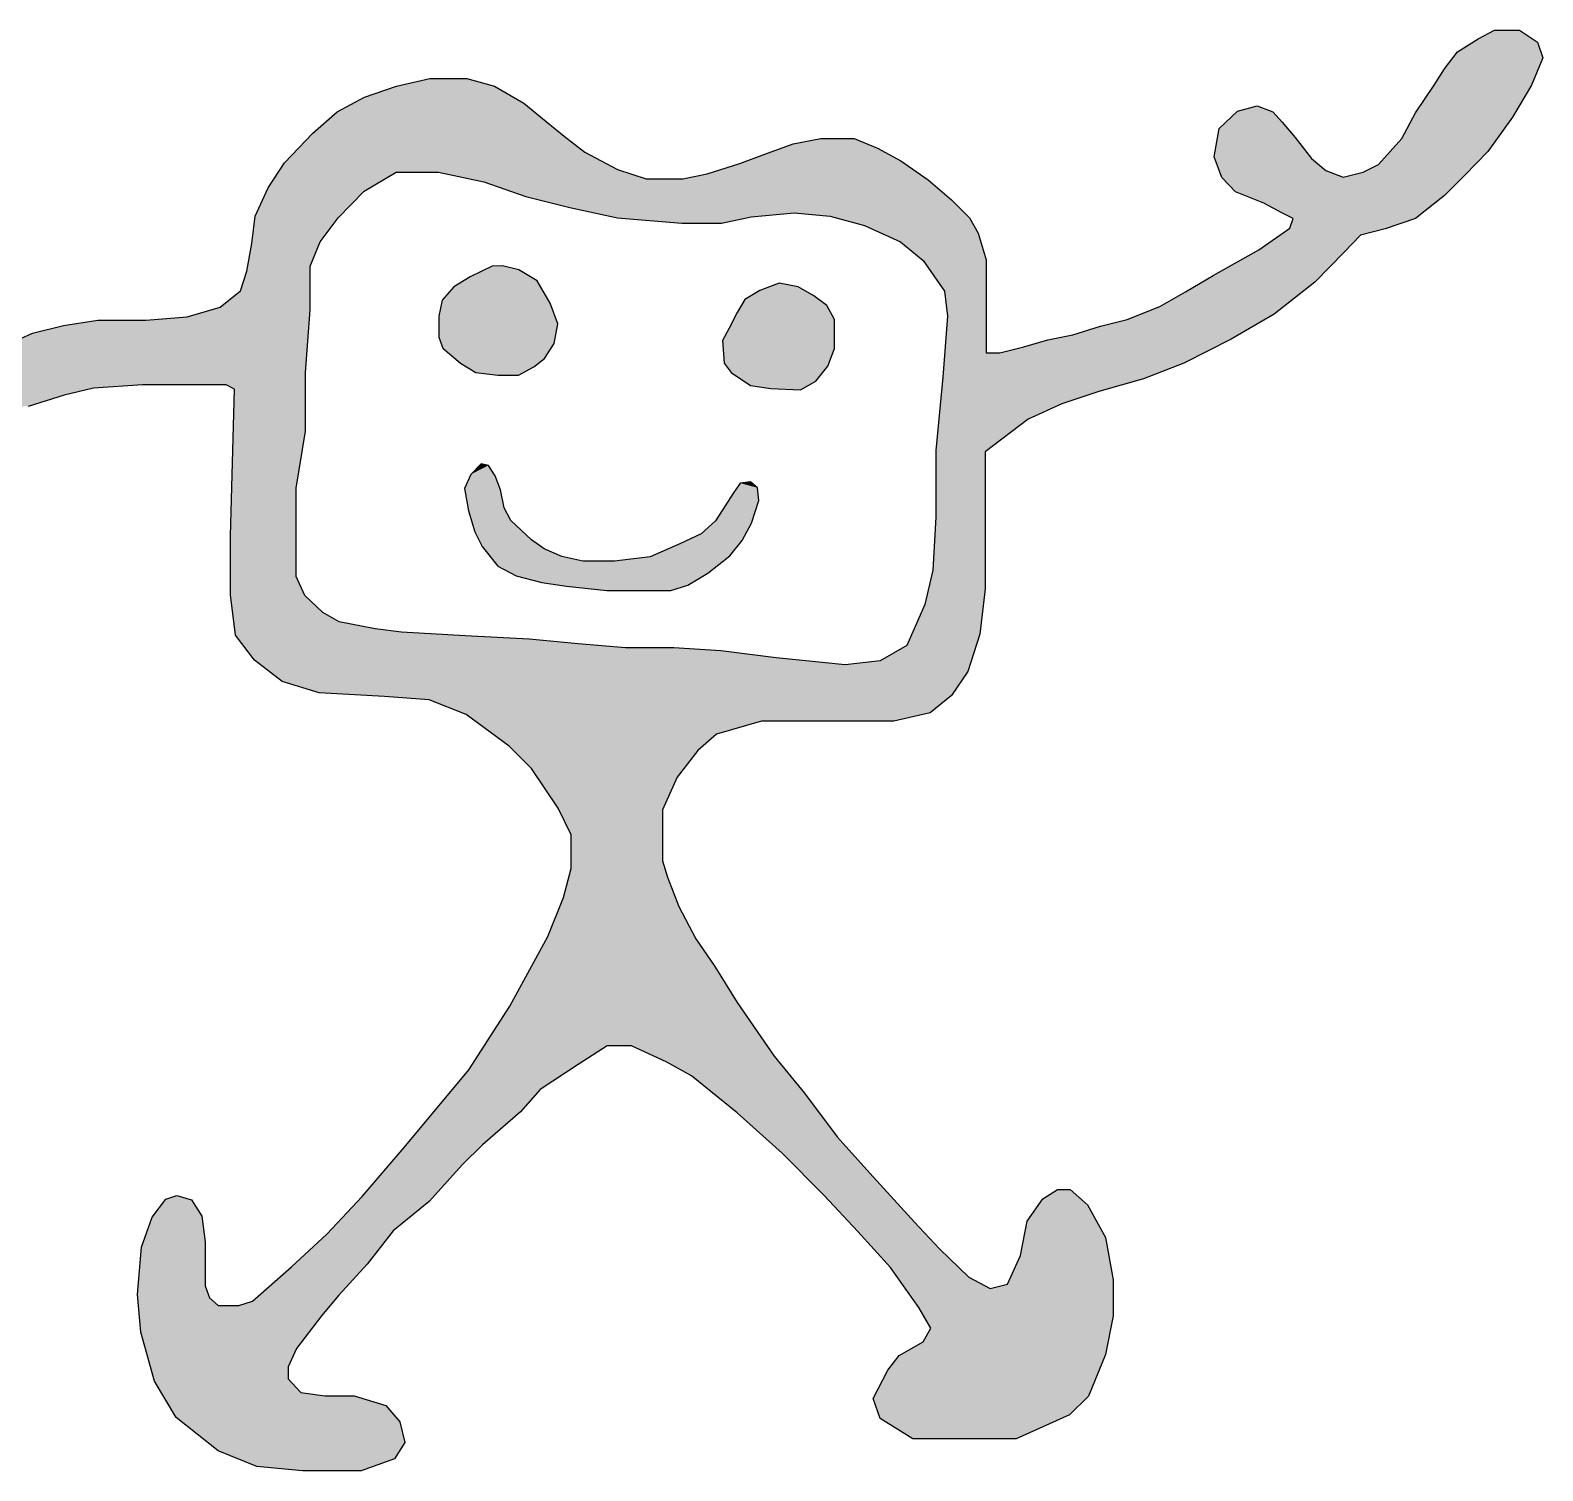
# Model space of a CAD drawing. Header units: millimetres. Extents: x 0 to 420, y 0 to 297.
# Drawn here: x 251.47 to 263.66, y 39.39 to 51 of the extents above; entities that cross this region are included whole.
import ezdxf

# ---------------------------------------------------------------- set-up
doc = ezdxf.new("R2010")
doc.units = ezdxf.units.MM
doc.header["$LTSCALE"] = 23.1
doc.layers.get('0').update_dxf_attribs({"linetype": 'CONTINUOUS'})

# ---------------------------------------------------------------- blocks, each defined once
blk = doc.blocks.new('SYMBOL_0_BL0', base_point=(251.187, 45.021))
at = {"color": 2, "linetype": 'CONTINUOUS'}
for p, q in [((263.143, 50.931), (263.274, 51)), ((263.274, 51), (263.475, 51)), ((263.475, 51), (263.621, 50.903)), ((262.976, 50.827), (263.143, 50.931)), ((263.621, 50.903), (263.663, 50.778)), ((262.872, 50.688), (262.976, 50.827)), ((263.663, 50.778), (263.573, 50.556)), ((254.422, 50.55), (254.692, 50.612)), ((254.692, 50.612), (254.99, 50.612)), ((254.99, 50.612), (255.212, 50.55)), ((262.789, 50.556), (262.872, 50.688)), ((254.165, 50.46), (254.422, 50.55)), ((255.212, 50.55), (255.449, 50.411)), ((262.637, 50.335), (262.789, 50.556)), ((263.573, 50.556), (263.42, 50.3)), ((253.943, 50.342), (254.165, 50.46)), ((255.449, 50.411), (255.63, 50.265)), ((261.201, 50.348), (261.361, 50.39)), ((261.361, 50.39), (261.486, 50.342)), ((253.749, 50.169), (253.943, 50.342)), ((255.63, 50.265), (255.775, 50.147)), ((261.055, 50.208), (261.201, 50.348)), ((261.486, 50.342), (261.562, 50.258)), ((261.562, 50.258), (261.666, 50.134)), ((262.526, 50.127), (262.637, 50.335)), ((263.42, 50.3), (263.219, 50.023)), ((253.52, 49.931), (253.749, 50.169)), ((255.775, 50.147), (255.942, 50.016)), ((257.621, 50.085), (257.843, 50.127)), ((257.843, 50.127), (258.113, 50.127)), ((258.113, 50.127), (258.3, 50.05)), ((261.013, 49.98), (261.055, 50.208)), ((261.666, 50.134), (261.798, 49.967)), ((262.338, 49.919), (262.526, 50.127)), ((255.942, 50.016), (256.205, 49.877)), ((257.19, 49.925), (257.391, 50.002)), ((257.391, 50.002), (257.621, 50.085)), ((258.3, 50.05), (258.487, 49.946)), ((263.219, 50.023), (263.032, 49.829)), ((253.388, 49.73), (253.52, 49.931)), ((256.205, 49.877), (256.434, 49.801)), ((256.926, 49.842), (257.19, 49.925)), ((258.487, 49.946), (258.709, 49.794)), ((261.076, 49.813), (261.013, 49.98)), ((261.798, 49.967), (261.915, 49.87)), ((261.915, 49.87), (262.054, 49.815)), ((262.214, 49.856), (262.338, 49.919)), ((254.161, 49.703), (254.42, 49.855)), ((254.42, 49.855), (254.761, 49.855)), ((254.761, 49.855), (255.126, 49.779)), ((255.126, 49.779), (255.466, 49.659)), ((256.434, 49.801), (256.732, 49.801)), ((256.732, 49.801), (256.926, 49.842)), ((258.709, 49.794), (258.897, 49.633)), ((261.187, 49.696), (261.076, 49.813)), ((262.054, 49.815), (262.214, 49.856)), ((263.032, 49.829), (262.872, 49.669)), ((253.284, 49.501), (253.388, 49.73)), ((253.953, 49.489), (254.161, 49.703)), ((255.466, 49.659), (255.819, 49.571)), ((258.897, 49.633), (259.043, 49.488)), ((261.415, 49.605), (261.187, 49.696)), ((262.872, 49.669), (262.637, 49.481)), ((255.819, 49.571), (256.203, 49.489)), ((257.282, 49.496), (257.629, 49.527)), ((257.629, 49.527), (257.919, 49.502)), ((261.561, 49.529), (261.415, 49.605)), ((261.651, 49.481), (261.561, 49.529)), ((253.256, 49.28), (253.284, 49.501)), ((253.808, 49.294), (253.953, 49.489)), ((256.203, 49.489), (256.722, 49.445)), ((256.722, 49.445), (257.043, 49.445)), ((257.043, 49.445), (257.282, 49.496)), ((257.919, 49.502), (258.196, 49.426)), ((258.196, 49.426), (258.486, 49.294)), ((259.043, 49.488), (259.112, 49.363)), ((261.374, 49.231), (261.623, 49.404)), ((261.623, 49.404), (261.651, 49.481)), ((262.394, 49.398), (262.193, 49.349)), ((262.637, 49.481), (262.394, 49.398)), ((253.215, 49.058), (253.256, 49.28)), ((253.727, 49.099), (253.808, 49.294)), ((258.486, 49.294), (258.668, 49.143)), ((259.112, 49.363), (259.175, 49.148)), ((262.193, 49.349), (262.061, 49.21)), ((258.668, 49.143), (258.84, 48.897)), ((259.175, 49.148), (259.175, 48.843)), ((261.006, 49.023), (261.374, 49.231)), ((262.061, 49.21), (261.825, 48.968)), ((253.166, 48.898), (253.215, 49.058)), ((253.727, 48.746), (253.727, 49.099)), ((255.194, 49.097), (255.016, 49.013)), ((255.278, 49.1), (255.194, 49.097)), ((255.41, 49.068), (255.278, 49.1)), ((255.556, 48.98), (255.41, 49.068)), ((260.784, 48.892), (261.006, 49.023)), ((253, 48.767), (253.166, 48.898)), ((254.884, 48.932), (254.79, 48.825)), ((255.016, 49.013), (254.884, 48.932)), ((255.662, 48.8), (255.556, 48.98)), ((257.352, 48.903), (257.231, 48.828)), ((257.508, 48.96), (257.352, 48.903)), ((257.66, 48.931), (257.508, 48.96)), ((257.787, 48.859), (257.66, 48.931)), ((258.84, 48.897), (258.865, 48.695)), ((261.825, 48.968), (261.498, 48.71)), ((254.79, 48.825), (254.765, 48.696)), ((255.724, 48.632), (255.662, 48.8)), ((257.231, 48.828), (257.169, 48.724)), ((257.893, 48.781), (257.787, 48.859)), ((257.954, 48.667), (257.893, 48.781)), ((259.175, 48.843), (259.175, 48.399)), ((260.312, 48.669), (260.576, 48.774)), ((260.576, 48.774), (260.784, 48.892)), ((251.737, 48.621), (252.014, 48.662)), ((252.014, 48.662), (252.403, 48.662)), ((252.403, 48.662), (252.736, 48.69)), ((252.736, 48.69), (253, 48.767)), ((253.689, 48.241), (253.727, 48.746)), ((254.765, 48.696), (254.765, 48.525)), ((257.169, 48.724), (257.101, 48.593)), ((257.954, 48.435), (257.954, 48.667)), ((258.865, 48.695), (258.827, 48.204)), ((260.097, 48.613), (260.312, 48.669)), ((261.498, 48.71), (261.152, 48.509)), ((251.203, 48.427), (251.487, 48.558)), ((251.487, 48.558), (251.737, 48.621)), ((255.695, 48.474), (255.724, 48.632)), ((257.101, 48.593), (257.052, 48.499)), ((259.674, 48.503), (259.875, 48.544)), ((259.875, 48.544), (260.097, 48.613)), ((254.765, 48.525), (254.797, 48.438)), ((254.797, 48.438), (254.939, 48.315)), ((255.617, 48.354), (255.695, 48.474)), ((257.052, 48.499), (257.063, 48.316)), ((257.9, 48.293), (257.954, 48.435)), ((259.286, 48.399), (259.48, 48.447)), ((259.48, 48.447), (259.674, 48.503)), ((261.152, 48.509), (260.77, 48.315)), ((254.939, 48.315), (255.062, 48.241)), ((255.407, 48.219), (255.53, 48.286)), ((255.53, 48.286), (255.617, 48.354)), ((257.063, 48.316), (257.12, 48.241)), ((257.802, 48.171), (257.9, 48.293)), ((259.175, 48.399), (259.286, 48.399)), ((260.77, 48.315), (260.444, 48.19)), ((253.689, 47.768), (253.689, 48.241)), ((255.062, 48.241), (255.239, 48.219)), ((255.239, 48.219), (255.407, 48.219)), ((257.12, 48.241), (257.277, 48.135)), ((257.68, 48.101), (257.802, 48.171)), ((258.827, 48.204), (258.77, 47.612)), ((260.444, 48.19), (260.084, 48.087)), ((251.744, 48.058), (251.453, 47.968)), ((251.98, 48.114), (251.744, 48.058)), ((252.376, 48.141), (251.98, 48.114)), ((253.049, 48.141), (252.376, 48.141)), ((253.118, 48.107), (253.049, 48.141)), ((253.084, 46.921), (253.118, 48.107)), ((257.277, 48.135), (257.44, 48.112)), ((257.44, 48.112), (257.68, 48.101)), ((260.084, 48.087), (259.786, 47.989)), ((259.786, 47.989), (259.515, 47.865)), ((259.515, 47.865), (259.169, 47.601)), ((253.614, 47.309), (253.689, 47.768)), ((258.77, 47.612), (258.77, 47.075)), ((259.169, 47.601), (259.169, 46.498)), ((255.106, 47.504), (255.022, 47.419)), ((255.163, 47.492), (255.106, 47.504)), ((255.219, 47.408), (255.163, 47.492)), ((253.614, 46.854), (253.614, 47.309)), ((255.022, 47.419), (254.972, 47.306)), ((255.261, 47.295), (255.219, 47.408)), ((257.193, 47.349), (257.134, 47.262)), ((257.277, 47.358), (257.193, 47.349)), ((257.334, 47.311), (257.277, 47.358)), ((257.343, 47.21), (257.334, 47.311)), ((254.972, 47.306), (255.003, 47.126)), ((255.29, 47.151), (255.261, 47.295)), ((257.134, 47.262), (257.054, 47.135)), ((257.284, 47.027), (257.343, 47.21)), ((255.003, 47.126), (255.055, 46.957)), ((255.344, 47.048), (255.29, 47.151)), ((257.054, 47.135), (256.993, 47.046)), ((258.77, 47.075), (258.745, 46.647)), ((255.055, 46.957), (255.113, 46.839)), ((255.511, 46.893), (255.344, 47.048)), ((256.993, 47.046), (256.878, 46.94)), ((257.209, 46.886), (257.284, 47.027)), ((253.084, 46.449), (253.084, 46.921)), ((253.614, 46.596), (253.614, 46.854)), ((255.113, 46.839), (255.24, 46.679)), ((255.612, 46.818), (255.511, 46.893)), ((256.706, 46.86), (256.467, 46.754)), ((256.878, 46.94), (256.706, 46.86)), ((257.11, 46.762), (257.209, 46.886)), ((255.755, 46.757), (255.612, 46.818)), ((255.924, 46.719), (255.755, 46.757)), ((256.18, 46.719), (255.924, 46.719)), ((256.467, 46.754), (256.18, 46.719)), ((256.932, 46.623), (257.11, 46.762)), ((253.683, 46.444), (253.614, 46.596)), ((255.24, 46.679), (255.388, 46.602)), ((255.388, 46.602), (255.595, 46.548)), ((256.772, 46.526), (256.932, 46.623)), ((258.745, 46.647), (258.682, 46.37)), ((255.595, 46.548), (255.794, 46.519)), ((255.794, 46.519), (256.119, 46.484)), ((256.119, 46.484), (256.323, 46.484)), ((256.323, 46.484), (256.633, 46.484)), ((256.633, 46.484), (256.772, 46.526)), ((259.169, 46.498), (259.126, 46.131)), ((253.125, 46.123), (253.084, 46.449)), ((253.828, 46.306), (253.683, 46.444)), ((258.682, 46.37), (258.536, 46.041)), ((253.96, 46.23), (253.828, 46.306)), ((254.25, 46.174), (253.96, 46.23)), ((253.278, 45.922), (253.125, 46.123)), ((254.464, 46.148), (254.25, 46.174)), ((254.975, 46.117), (254.464, 46.148)), ((255.491, 46.092), (254.975, 46.117)), ((255.888, 46.054), (255.491, 46.092)), ((259.126, 46.131), (259.029, 45.831)), ((256.268, 46.022), (255.888, 46.054)), ((256.659, 46.022), (256.268, 46.022)), ((257.037, 45.997), (256.659, 46.022)), ((257.484, 45.94), (257.037, 45.997)), ((258.536, 46.041), (258.322, 45.915)), ((253.5, 45.749), (253.278, 45.922)), ((258.039, 45.883), (257.484, 45.94)), ((258.322, 45.915), (258.039, 45.883)), ((253.798, 45.659), (253.5, 45.749)), ((259.029, 45.831), (258.897, 45.637)), ((254.325, 45.63), (253.798, 45.659)), ((254.686, 45.602), (254.325, 45.63)), ((254.984, 45.484), (254.686, 45.602)), ((258.897, 45.637), (258.724, 45.498)), ((255.331, 45.228), (254.984, 45.484)), ((258.724, 45.498), (258.432, 45.429)), ((257.365, 45.429), (257.003, 45.325)), ((257.871, 45.429), (257.365, 45.429)), ((258.432, 45.429), (257.871, 45.429)), ((257.003, 45.325), (256.851, 45.193)), ((255.511, 45.047), (255.331, 45.228)), ((256.851, 45.193), (256.684, 44.978)), ((255.726, 44.729), (255.511, 45.047)), ((256.684, 44.978), (256.566, 44.715)), ((255.83, 44.513), (255.726, 44.729)), ((256.566, 44.715), (256.566, 44.507)), ((255.83, 44.243), (255.83, 44.513)), ((256.566, 44.507), (256.566, 44.305)), ((256.566, 44.305), (256.608, 44.173)), ((255.768, 44.007), (255.83, 44.243)), ((256.608, 44.173), (256.698, 43.937)), ((255.643, 43.695), (255.768, 44.007)), ((256.698, 43.937), (256.837, 43.674)), ((255.337, 43.132), (255.643, 43.695)), ((256.837, 43.674), (256.989, 43.452)), ((256.989, 43.452), (257.169, 43.161)), ((255.005, 42.619), (255.337, 43.132)), ((257.169, 43.161), (257.468, 42.73)), ((256.122, 42.813), (255.887, 42.661)), ((256.317, 42.813), (256.122, 42.813)), ((256.601, 42.682), (256.317, 42.813)), ((256.802, 42.571), (256.601, 42.682)), ((257.468, 42.73), (257.711, 42.432)), ((254.485, 41.994), (255.005, 42.619)), ((255.887, 42.661), (255.582, 42.46)), ((257.169, 42.273), (256.802, 42.571)), ((255.582, 42.46), (255.422, 42.28)), ((257.711, 42.432), (257.974, 42.078)), ((255.422, 42.28), (255.116, 42.015)), ((257.531, 41.946), (257.169, 42.273)), ((257.974, 42.078), (258.238, 41.787)), ((254.145, 41.599), (254.485, 41.994)), ((255.116, 42.015), (254.956, 41.856)), ((257.871, 41.606), (257.531, 41.946)), ((254.956, 41.856), (254.686, 41.558)), ((258.238, 41.787), (258.599, 41.391)), ((252.562, 41.577), (252.653, 41.605)), ((252.653, 41.605), (252.77, 41.57)), ((253.861, 41.294), (254.145, 41.599)), ((258.141, 41.315), (257.871, 41.606)), ((259.507, 41.398), (259.632, 41.578)), ((259.632, 41.578), (259.75, 41.654)), ((259.75, 41.654), (259.854, 41.654)), ((259.854, 41.654), (259.993, 41.53)), ((252.452, 41.432), (252.562, 41.577)), ((252.77, 41.57), (252.854, 41.439)), ((254.686, 41.558), (254.395, 41.322)), ((259.993, 41.53), (260.138, 41.266)), ((252.368, 41.189), (252.452, 41.432)), ((252.854, 41.439), (252.881, 41.231)), ((258.599, 41.391), (258.8, 41.176)), ((259.452, 41.121), (259.507, 41.398)), ((252.881, 41.231), (252.881, 41.023)), ((253.576, 41.031), (253.861, 41.294)), ((254.395, 41.322), (254.187, 41.052)), ((258.405, 41.024), (258.141, 41.315)), ((260.138, 41.266), (260.201, 40.927)), ((252.334, 40.808), (252.368, 41.189)), ((258.8, 41.176), (259.036, 40.947)), ((259.348, 40.892), (259.452, 41.121)), ((252.881, 41.023), (252.881, 40.877)), ((253.263, 40.753), (253.576, 41.031)), ((254.187, 41.052), (253.958, 40.802)), ((258.634, 40.703), (258.405, 41.024)), ((252.881, 40.877), (252.916, 40.78)), ((259.036, 40.947), (259.209, 40.857)), ((259.209, 40.857), (259.348, 40.892)), ((260.201, 40.927), (260.201, 40.635)), ((252.362, 40.503), (252.334, 40.808)), ((252.916, 40.78), (252.985, 40.718)), ((253.152, 40.718), (253.263, 40.753)), ((253.958, 40.802), (253.819, 40.636)), ((252.985, 40.718), (253.152, 40.718)), ((253.819, 40.636), (253.617, 40.371)), ((258.731, 40.537), (258.634, 40.703)), ((260.201, 40.635), (260.138, 40.324)), ((252.473, 40.108), (252.362, 40.503)), ((258.668, 40.426), (258.731, 40.537)), ((253.617, 40.371), (253.548, 40.225)), ((258.474, 40.315), (258.668, 40.426)), ((258.384, 40.197), (258.474, 40.315)), ((260.138, 40.324), (260, 39.989)), ((253.548, 40.225), (253.548, 40.128)), ((253.548, 40.128), (253.652, 40.017)), ((258.266, 39.968), (258.384, 40.197)), ((252.646, 39.816), (252.473, 40.108)), ((253.652, 40.017), (253.846, 39.99)), ((253.846, 39.99), (254.082, 39.99)), ((254.082, 39.99), (254.338, 39.913)), ((254.338, 39.913), (254.449, 39.782)), ((258.322, 39.809), (258.266, 39.968)), ((260, 39.989), (259.847, 39.837)), ((252.986, 39.546), (252.646, 39.816)), ((254.449, 39.782), (254.491, 39.615)), ((258.585, 39.643), (258.322, 39.809)), ((259.847, 39.837), (259.417, 39.643)), ((259.112, 39.643), (258.585, 39.643)), ((259.417, 39.643), (259.112, 39.643)), ((253.298, 39.421), (252.986, 39.546)), ((254.491, 39.615), (254.407, 39.484)), ((253.666, 39.387), (253.298, 39.421)), ((254.137, 39.387), (253.666, 39.387)), ((254.407, 39.484), (254.137, 39.387))]:
    blk.add_line(p, q, dxfattribs=at)
at = {"color": 7, "linetype": 'CONTINUOUS'}
for points in [[(263.143, 50.931), (263.274, 51), (263.475, 51)], [(263.475, 51), (263.621, 50.903), (263.143, 50.931)], [(262.976, 50.827), (263.143, 50.931), (263.621, 50.903)], [(263.621, 50.903), (263.663, 50.778), (262.976, 50.827)], [(262.872, 50.688), (263.663, 50.778), (262.789, 50.556)], [(263.663, 50.778), (263.573, 50.556), (262.789, 50.556)], [(262.872, 50.688), (262.976, 50.827), (263.663, 50.778)], [(254.422, 50.55), (254.692, 50.612), (254.99, 50.612)], [(254.99, 50.612), (255.212, 50.55), (254.422, 50.55)], [(254.165, 50.46), (254.422, 50.55), (255.212, 50.55)], [(255.212, 50.55), (255.449, 50.411), (254.165, 50.46)], [(262.637, 50.335), (262.789, 50.556), (263.573, 50.556)], [(263.573, 50.556), (263.42, 50.3), (262.637, 50.335)], [(253.943, 50.342), (254.165, 50.46), (255.449, 50.411)], [(255.449, 50.411), (255.63, 50.265), (253.943, 50.342)], [(261.361, 50.39), (261.486, 50.342), (261.201, 50.348)], [(253.749, 50.169), (253.943, 50.342), (255.63, 50.265)], [(255.63, 50.265), (255.775, 50.147), (253.749, 50.169)], [(261.055, 50.208), (261.201, 50.348), (261.486, 50.342)], [(261.562, 50.258), (261.055, 50.208), (261.486, 50.342)], [(261.562, 50.258), (261.666, 50.134), (261.055, 50.208)], [(262.526, 50.127), (262.637, 50.335), (263.42, 50.3)], [(263.42, 50.3), (263.219, 50.023), (262.526, 50.127)], [(253.52, 49.931), (253.749, 50.169), (255.775, 50.147)], [(255.942, 50.016), (253.52, 49.931), (255.775, 50.147)], [(257.621, 50.085), (257.843, 50.127), (258.113, 50.127)], [(258.113, 50.127), (258.3, 50.05), (257.621, 50.085)], [(261.013, 49.98), (261.055, 50.208), (261.666, 50.134)], [(261.666, 50.134), (261.798, 49.967), (261.013, 49.98)], [(262.338, 49.919), (262.526, 50.127), (263.219, 50.023)], [(255.942, 50.016), (256.205, 49.877), (253.52, 49.931)], [(257.19, 49.925), (257.391, 50.002), (258.487, 49.946)], [(257.391, 50.002), (257.621, 50.085), (258.3, 50.05)], [(258.3, 50.05), (258.487, 49.946), (257.391, 50.002)], [(262.338, 49.919), (263.219, 50.023), (262.214, 49.856)], [(263.219, 50.023), (263.032, 49.829), (262.214, 49.856)], [(253.388, 49.73), (253.52, 49.931), (254.42, 49.855)], [(256.205, 49.877), (254.42, 49.855), (253.52, 49.931)], [(254.42, 49.855), (256.205, 49.877), (254.761, 49.855)], [(256.205, 49.877), (256.434, 49.801), (254.761, 49.855)], [(256.926, 49.842), (258.487, 49.946), (256.732, 49.801)], [(258.487, 49.946), (258.709, 49.794), (256.732, 49.801)], [(257.19, 49.925), (258.487, 49.946), (256.926, 49.842)], [(261.076, 49.813), (261.013, 49.98), (261.798, 49.967)], [(261.915, 49.87), (261.076, 49.813), (261.798, 49.967)], [(262.054, 49.815), (261.076, 49.813), (261.915, 49.87)], [(254.42, 49.855), (254.161, 49.703), (253.388, 49.73)], [(255.126, 49.779), (254.761, 49.855), (256.434, 49.801)], [(258.709, 49.794), (255.126, 49.779), (256.732, 49.801)], [(256.732, 49.801), (255.126, 49.779), (256.434, 49.801)], [(255.126, 49.779), (258.709, 49.794), (255.466, 49.659)], [(258.709, 49.794), (258.897, 49.633), (255.466, 49.659)], [(261.076, 49.813), (262.054, 49.815), (261.187, 49.696)], [(262.054, 49.815), (263.032, 49.829), (261.187, 49.696)], [(263.032, 49.829), (262.872, 49.669), (261.187, 49.696)], [(262.054, 49.815), (262.214, 49.856), (263.032, 49.829)], [(253.284, 49.501), (253.388, 49.73), (254.161, 49.703)], [(254.161, 49.703), (253.953, 49.489), (253.284, 49.501)], [(255.819, 49.571), (255.466, 49.659), (258.897, 49.633)], [(255.819, 49.571), (258.897, 49.633), (257.629, 49.527)], [(257.629, 49.527), (258.897, 49.633), (257.919, 49.502)], [(258.897, 49.633), (259.043, 49.488), (257.919, 49.502)], [(261.415, 49.605), (261.187, 49.696), (262.872, 49.669)], [(261.415, 49.605), (262.872, 49.669), (261.561, 49.529)], [(262.872, 49.669), (262.637, 49.481), (261.561, 49.529)], [(256.203, 49.489), (255.819, 49.571), (257.629, 49.527)], [(257.282, 49.496), (256.203, 49.489), (257.629, 49.527)], [(261.651, 49.481), (261.561, 49.529), (262.637, 49.481)], [(253.256, 49.28), (253.284, 49.501), (253.953, 49.489)], [(253.808, 49.294), (253.256, 49.28), (253.953, 49.489)], [(256.203, 49.489), (257.282, 49.496), (256.722, 49.445)], [(257.282, 49.496), (257.043, 49.445), (256.722, 49.445)], [(258.196, 49.426), (257.919, 49.502), (259.043, 49.488)], [(259.043, 49.488), (259.112, 49.363), (258.196, 49.426)], [(258.486, 49.294), (258.196, 49.426), (259.112, 49.363)], [(261.374, 49.231), (261.623, 49.404), (262.394, 49.398)], [(262.193, 49.349), (261.374, 49.231), (262.394, 49.398)], [(261.651, 49.481), (262.637, 49.481), (261.623, 49.404)], [(262.637, 49.481), (262.394, 49.398), (261.623, 49.404)], [(253.215, 49.058), (253.256, 49.28), (253.727, 49.099)], [(253.808, 49.294), (253.727, 49.099), (253.256, 49.28)], [(259.112, 49.363), (259.175, 49.148), (258.486, 49.294)], [(258.668, 49.143), (258.486, 49.294), (259.175, 49.148)], [(262.193, 49.349), (262.061, 49.21), (261.374, 49.231)], [(258.668, 49.143), (259.175, 49.148), (258.84, 48.897)], [(259.175, 49.148), (259.175, 48.843), (258.84, 48.897)], [(261.006, 49.023), (261.374, 49.231), (262.061, 49.21)], [(262.061, 49.21), (261.825, 48.968), (261.006, 49.023)], [(253.166, 48.898), (253.727, 49.099), (253, 48.767)], [(253.727, 49.099), (253.727, 48.746), (253, 48.767)], [(253.215, 49.058), (253.727, 49.099), (253.166, 48.898)], [(255.016, 49.013), (255.194, 49.097), (255.41, 49.068)], [(255.41, 49.068), (255.556, 48.98), (255.016, 49.013)], [(255.278, 49.1), (255.41, 49.068), (255.194, 49.097)], [(260.784, 48.892), (261.006, 49.023), (261.825, 48.968)], [(254.884, 48.932), (255.556, 48.98), (254.79, 48.825)], [(255.556, 48.98), (255.662, 48.8), (254.79, 48.825)], [(254.884, 48.932), (255.016, 49.013), (255.556, 48.98)], [(257.231, 48.828), (257.352, 48.903), (257.787, 48.859)], [(257.352, 48.903), (257.508, 48.96), (257.66, 48.931)], [(257.66, 48.931), (257.787, 48.859), (257.352, 48.903)], [(258.865, 48.695), (258.84, 48.897), (259.175, 48.843)], [(260.784, 48.892), (261.825, 48.968), (260.576, 48.774)], [(261.825, 48.968), (261.498, 48.71), (260.576, 48.774)], [(254.765, 48.696), (254.79, 48.825), (255.662, 48.8)], [(255.662, 48.8), (255.724, 48.632), (254.765, 48.696)], [(257.169, 48.724), (257.231, 48.828), (257.893, 48.781)], [(257.893, 48.781), (257.954, 48.667), (257.169, 48.724)], [(257.787, 48.859), (257.893, 48.781), (257.231, 48.828)], [(259.175, 48.843), (259.175, 48.399), (258.865, 48.695)], [(260.312, 48.669), (260.576, 48.774), (261.498, 48.71)], [(251.203, 48.427), (253.727, 48.746), (250.967, 48.295)], [(253.727, 48.746), (253.689, 48.241), (250.967, 48.295)], [(251.487, 48.558), (253.727, 48.746), (251.203, 48.427)], [(252.403, 48.662), (253.727, 48.746), (251.487, 48.558)], [(251.737, 48.621), (252.403, 48.662), (251.487, 48.558)], [(251.737, 48.621), (252.014, 48.662), (252.403, 48.662)], [(252.736, 48.69), (253.727, 48.746), (252.403, 48.662)], [(252.736, 48.69), (253, 48.767), (253.727, 48.746)], [(254.765, 48.525), (254.765, 48.696), (255.724, 48.632)], [(257.101, 48.593), (257.954, 48.667), (257.052, 48.499)], [(257.954, 48.667), (257.954, 48.435), (257.052, 48.499)], [(257.101, 48.593), (257.169, 48.724), (257.954, 48.667)], [(258.827, 48.204), (258.865, 48.695), (259.175, 48.399)], [(260.097, 48.613), (261.498, 48.71), (259.875, 48.544)], [(261.498, 48.71), (261.152, 48.509), (259.875, 48.544)], [(260.312, 48.669), (261.498, 48.71), (260.097, 48.613)], [(255.724, 48.632), (255.695, 48.474), (254.765, 48.525)], [(259.674, 48.503), (259.875, 48.544), (261.152, 48.509)], [(254.797, 48.438), (254.765, 48.525), (255.695, 48.474)], [(255.695, 48.474), (255.617, 48.354), (254.797, 48.438)], [(254.939, 48.315), (254.797, 48.438), (255.617, 48.354)], [(257.063, 48.316), (257.052, 48.499), (257.954, 48.435)], [(257.954, 48.435), (257.9, 48.293), (257.063, 48.316)], [(259.48, 48.447), (261.152, 48.509), (259.286, 48.399)], [(261.152, 48.509), (260.77, 48.315), (259.286, 48.399)], [(259.674, 48.503), (261.152, 48.509), (259.48, 48.447)], [(250.752, 48.122), (250.967, 48.295), (253.689, 48.241)], [(255.617, 48.354), (255.53, 48.286), (254.939, 48.315)], [(255.062, 48.241), (254.939, 48.315), (255.53, 48.286)], [(255.062, 48.241), (255.53, 48.286), (255.239, 48.219)], [(255.53, 48.286), (255.407, 48.219), (255.239, 48.219)], [(257.12, 48.241), (257.063, 48.316), (257.9, 48.293)], [(257.9, 48.293), (257.802, 48.171), (257.12, 48.241)], [(260.77, 48.315), (258.827, 48.204), (259.286, 48.399)], [(259.286, 48.399), (258.827, 48.204), (259.175, 48.399)], [(260.77, 48.315), (260.444, 48.19), (258.827, 48.204)], [(252.376, 48.141), (250.752, 48.122), (253.689, 48.241)], [(252.376, 48.141), (253.689, 48.241), (253.049, 48.141)], [(253.049, 48.141), (253.689, 48.241), (253.118, 48.107)], [(253.689, 48.241), (253.689, 47.768), (253.118, 48.107)], [(257.277, 48.135), (257.12, 48.241), (257.802, 48.171)], [(257.277, 48.135), (257.802, 48.171), (257.44, 48.112)], [(257.802, 48.171), (257.68, 48.101), (257.44, 48.112)], [(258.77, 47.612), (258.827, 48.204), (259.786, 47.989)], [(260.444, 48.19), (260.084, 48.087), (258.827, 48.204)], [(260.084, 48.087), (259.786, 47.989), (258.827, 48.204)], [(250.564, 47.933), (250.752, 48.122), (251.98, 48.114)], [(251.744, 48.058), (250.564, 47.933), (251.98, 48.114)], [(251.453, 47.968), (250.564, 47.933), (251.744, 48.058)], [(252.376, 48.141), (251.98, 48.114), (250.752, 48.122)], [(253.084, 46.921), (253.118, 48.107), (253.689, 47.768)], [(259.515, 47.865), (258.77, 47.612), (259.786, 47.989)], [(259.515, 47.865), (259.169, 47.601), (258.77, 47.612)], [(253.614, 47.309), (253.084, 46.921), (253.689, 47.768)], [(258.77, 47.075), (259.169, 47.601), (258.745, 46.647)], [(259.169, 47.601), (259.169, 46.498), (258.745, 46.647)], [(258.77, 47.075), (258.77, 47.612), (259.169, 47.601)], [(255.022, 47.419), (255.106, 47.504), (255.163, 47.492)], [(255.163, 47.492), (255.219, 47.408), (255.022, 47.419)], [(253.614, 47.309), (253.614, 46.854), (253.084, 46.921)], [(254.972, 47.306), (255.022, 47.419), (255.219, 47.408)], [(255.219, 47.408), (255.261, 47.295), (254.972, 47.306)], [(257.134, 47.262), (257.193, 47.349), (257.334, 47.311)], [(257.334, 47.311), (257.343, 47.21), (257.134, 47.262)], [(257.277, 47.358), (257.334, 47.311), (257.193, 47.349)], [(255.003, 47.126), (254.972, 47.306), (255.261, 47.295)], [(255.29, 47.151), (255.003, 47.126), (255.261, 47.295)], [(257.054, 47.135), (257.343, 47.21), (256.993, 47.046)], [(257.343, 47.21), (257.284, 47.027), (256.993, 47.046)], [(257.054, 47.135), (257.134, 47.262), (257.343, 47.21)], [(255.29, 47.151), (255.344, 47.048), (255.003, 47.126)], [(255.055, 46.957), (255.003, 47.126), (255.344, 47.048)], [(255.344, 47.048), (255.511, 46.893), (255.055, 46.957)], [(255.113, 46.839), (255.055, 46.957), (255.511, 46.893)], [(256.878, 46.94), (256.993, 47.046), (257.284, 47.027)], [(257.284, 47.027), (257.209, 46.886), (256.878, 46.94)], [(253.084, 46.449), (253.084, 46.921), (253.614, 46.854)], [(253.614, 46.596), (253.084, 46.449), (253.614, 46.854)], [(255.511, 46.893), (255.612, 46.818), (255.113, 46.839)], [(255.24, 46.679), (255.113, 46.839), (255.612, 46.818)], [(256.467, 46.754), (256.706, 46.86), (257.11, 46.762)], [(256.706, 46.86), (256.878, 46.94), (257.209, 46.886)], [(257.209, 46.886), (257.11, 46.762), (256.706, 46.86)], [(255.755, 46.757), (255.24, 46.679), (255.612, 46.818)], [(255.924, 46.719), (255.24, 46.679), (255.755, 46.757)], [(256.18, 46.719), (255.24, 46.679), (255.924, 46.719)], [(255.24, 46.679), (256.18, 46.719), (256.932, 46.623)], [(256.467, 46.754), (257.11, 46.762), (256.18, 46.719)], [(257.11, 46.762), (256.932, 46.623), (256.18, 46.719)], [(253.614, 46.596), (253.683, 46.444), (253.084, 46.449)], [(255.388, 46.602), (255.24, 46.679), (256.932, 46.623)], [(255.388, 46.602), (256.932, 46.623), (255.595, 46.548)], [(256.932, 46.623), (256.772, 46.526), (255.595, 46.548)], [(258.682, 46.37), (258.745, 46.647), (259.169, 46.498)], [(255.794, 46.519), (255.595, 46.548), (256.772, 46.526)], [(255.794, 46.519), (256.772, 46.526), (256.119, 46.484)], [(256.119, 46.484), (256.772, 46.526), (256.323, 46.484)], [(256.772, 46.526), (256.633, 46.484), (256.323, 46.484)], [(259.169, 46.498), (259.126, 46.131), (258.682, 46.37)], [(253.125, 46.123), (253.084, 46.449), (253.683, 46.444)], [(253.828, 46.306), (253.125, 46.123), (253.683, 46.444)], [(258.536, 46.041), (258.682, 46.37), (259.126, 46.131)], [(253.96, 46.23), (253.125, 46.123), (253.828, 46.306)], [(254.25, 46.174), (253.125, 46.123), (253.96, 46.23)], [(254.464, 46.148), (253.125, 46.123), (254.25, 46.174)], [(254.464, 46.148), (254.975, 46.117), (253.125, 46.123)], [(253.278, 45.922), (253.125, 46.123), (254.975, 46.117)], [(255.491, 46.092), (253.278, 45.922), (254.975, 46.117)], [(255.888, 46.054), (253.278, 45.922), (255.491, 46.092)], [(258.536, 46.041), (259.126, 46.131), (258.322, 45.915)], [(259.126, 46.131), (259.029, 45.831), (258.322, 45.915)], [(256.268, 46.022), (253.278, 45.922), (255.888, 46.054)], [(257.037, 45.997), (253.278, 45.922), (256.659, 46.022)], [(256.659, 46.022), (253.278, 45.922), (256.268, 46.022)], [(257.484, 45.94), (253.278, 45.922), (257.037, 45.997)], [(257.484, 45.94), (258.039, 45.883), (253.278, 45.922)], [(253.5, 45.749), (253.278, 45.922), (258.039, 45.883)], [(259.029, 45.831), (253.5, 45.749), (258.039, 45.883)], [(258.039, 45.883), (258.322, 45.915), (259.029, 45.831)], [(253.5, 45.749), (259.029, 45.831), (253.798, 45.659)], [(259.029, 45.831), (258.897, 45.637), (253.798, 45.659)], [(254.325, 45.63), (253.798, 45.659), (258.897, 45.637)], [(254.325, 45.63), (258.897, 45.637), (254.686, 45.602)], [(258.897, 45.637), (258.724, 45.498), (254.686, 45.602)], [(254.984, 45.484), (254.686, 45.602), (258.724, 45.498)], [(254.984, 45.484), (258.724, 45.498), (257.365, 45.429)], [(255.331, 45.228), (254.984, 45.484), (257.365, 45.429)], [(257.365, 45.429), (258.724, 45.498), (257.871, 45.429)], [(258.724, 45.498), (258.432, 45.429), (257.871, 45.429)], [(257.003, 45.325), (255.331, 45.228), (257.365, 45.429)], [(257.003, 45.325), (256.851, 45.193), (255.331, 45.228)], [(255.511, 45.047), (255.331, 45.228), (256.851, 45.193)], [(256.851, 45.193), (256.684, 44.978), (255.511, 45.047)], [(255.726, 44.729), (255.511, 45.047), (256.684, 44.978)], [(256.684, 44.978), (256.566, 44.715), (255.726, 44.729)], [(255.83, 44.513), (255.726, 44.729), (256.566, 44.715)], [(256.566, 44.715), (256.566, 44.507), (255.83, 44.513)], [(255.83, 44.243), (255.83, 44.513), (256.566, 44.507)], [(256.566, 44.305), (255.83, 44.243), (256.566, 44.507)], [(256.566, 44.305), (256.608, 44.173), (255.83, 44.243)], [(255.768, 44.007), (255.83, 44.243), (256.608, 44.173)], [(256.608, 44.173), (256.698, 43.937), (255.768, 44.007)], [(255.643, 43.695), (255.768, 44.007), (256.698, 43.937)], [(256.698, 43.937), (256.837, 43.674), (255.643, 43.695)], [(255.337, 43.132), (255.643, 43.695), (256.837, 43.674)], [(256.989, 43.452), (255.337, 43.132), (256.837, 43.674)], [(257.169, 43.161), (255.337, 43.132), (256.989, 43.452)], [(255.005, 42.619), (255.337, 43.132), (256.122, 42.813)], [(255.337, 43.132), (257.169, 43.161), (256.122, 42.813)], [(256.122, 42.813), (257.169, 43.161), (256.317, 42.813)], [(257.169, 43.161), (257.468, 42.73), (256.317, 42.813)], [(255.887, 42.661), (255.005, 42.619), (256.122, 42.813)], [(256.601, 42.682), (256.317, 42.813), (257.468, 42.73)], [(256.601, 42.682), (257.468, 42.73), (256.802, 42.571)], [(257.468, 42.73), (257.711, 42.432), (256.802, 42.571)], [(254.485, 41.994), (255.005, 42.619), (255.582, 42.46)], [(255.887, 42.661), (255.582, 42.46), (255.005, 42.619)], [(257.169, 42.273), (256.802, 42.571), (257.711, 42.432)], [(255.422, 42.28), (254.485, 41.994), (255.582, 42.46)], [(257.711, 42.432), (257.974, 42.078), (257.169, 42.273)], [(255.116, 42.015), (254.485, 41.994), (255.422, 42.28)], [(257.531, 41.946), (257.169, 42.273), (257.974, 42.078)], [(257.974, 42.078), (258.238, 41.787), (257.531, 41.946)], [(254.145, 41.599), (254.485, 41.994), (254.956, 41.856)], [(255.116, 42.015), (254.956, 41.856), (254.485, 41.994)], [(257.871, 41.606), (257.531, 41.946), (258.238, 41.787)], [(254.956, 41.856), (254.686, 41.558), (254.145, 41.599)], [(258.238, 41.787), (258.599, 41.391), (257.871, 41.606)], [(252.653, 41.605), (252.77, 41.57), (252.562, 41.577)], [(253.861, 41.294), (254.145, 41.599), (254.686, 41.558)], [(258.141, 41.315), (257.871, 41.606), (258.599, 41.391)], [(259.507, 41.398), (259.632, 41.578), (259.993, 41.53)], [(259.632, 41.578), (259.75, 41.654), (259.854, 41.654)], [(259.854, 41.654), (259.993, 41.53), (259.632, 41.578)], [(252.452, 41.432), (252.562, 41.577), (252.77, 41.57)], [(252.854, 41.439), (252.452, 41.432), (252.77, 41.57)], [(254.395, 41.322), (253.861, 41.294), (254.686, 41.558)], [(259.993, 41.53), (260.138, 41.266), (259.507, 41.398)], [(252.368, 41.189), (252.452, 41.432), (252.881, 41.231)], [(252.854, 41.439), (252.881, 41.231), (252.452, 41.432)], [(258.599, 41.391), (258.8, 41.176), (258.141, 41.315)], [(259.452, 41.121), (259.507, 41.398), (260.138, 41.266)], [(252.881, 41.231), (252.881, 41.023), (252.368, 41.189)], [(253.576, 41.031), (253.861, 41.294), (254.187, 41.052)], [(254.395, 41.322), (254.187, 41.052), (253.861, 41.294)], [(258.405, 41.024), (258.141, 41.315), (258.8, 41.176)], [(260.138, 41.266), (260.201, 40.927), (259.452, 41.121)], [(252.334, 40.808), (252.368, 41.189), (252.881, 41.023)], [(258.8, 41.176), (259.036, 40.947), (258.405, 41.024)], [(259.348, 40.892), (259.452, 41.121), (260.201, 40.927)], [(252.881, 40.877), (252.334, 40.808), (252.881, 41.023)], [(253.263, 40.753), (253.576, 41.031), (253.958, 40.802)], [(254.187, 41.052), (253.958, 40.802), (253.576, 41.031)], [(258.634, 40.703), (258.405, 41.024), (259.036, 40.947)], [(252.881, 40.877), (252.916, 40.78), (252.334, 40.808)], [(259.209, 40.857), (258.634, 40.703), (259.036, 40.947)], [(259.209, 40.857), (260.201, 40.927), (258.634, 40.703)], [(260.201, 40.927), (260.201, 40.635), (258.634, 40.703)], [(259.348, 40.892), (260.201, 40.927), (259.209, 40.857)], [(252.362, 40.503), (252.334, 40.808), (252.916, 40.78)], [(252.985, 40.718), (252.362, 40.503), (252.916, 40.78)], [(253.263, 40.753), (253.958, 40.802), (253.152, 40.718)], [(253.958, 40.802), (253.819, 40.636), (253.152, 40.718)], [(253.819, 40.636), (252.362, 40.503), (253.152, 40.718)], [(253.152, 40.718), (252.362, 40.503), (252.985, 40.718)], [(253.819, 40.636), (253.617, 40.371), (252.362, 40.503)], [(258.731, 40.537), (258.634, 40.703), (260.201, 40.635)], [(258.731, 40.537), (260.201, 40.635), (258.668, 40.426)], [(260.201, 40.635), (260.138, 40.324), (258.668, 40.426)], [(252.473, 40.108), (252.362, 40.503), (253.617, 40.371)], [(253.548, 40.225), (252.473, 40.108), (253.617, 40.371)], [(258.474, 40.315), (258.668, 40.426), (260.138, 40.324)], [(258.474, 40.315), (260.138, 40.324), (258.384, 40.197)], [(260.138, 40.324), (260, 39.989), (258.384, 40.197)], [(253.548, 40.128), (252.473, 40.108), (253.548, 40.225)], [(253.548, 40.128), (253.652, 40.017), (252.473, 40.108)], [(258.266, 39.968), (258.384, 40.197), (260, 39.989)], [(252.646, 39.816), (252.473, 40.108), (253.652, 40.017)], [(253.846, 39.99), (252.646, 39.816), (253.652, 40.017)], [(254.338, 39.913), (252.646, 39.816), (254.082, 39.99)], [(254.082, 39.99), (252.646, 39.816), (253.846, 39.99)], [(254.338, 39.913), (254.449, 39.782), (252.646, 39.816)], [(260, 39.989), (259.847, 39.837), (258.266, 39.968)], [(258.322, 39.809), (258.266, 39.968), (259.847, 39.837)], [(252.986, 39.546), (252.646, 39.816), (254.449, 39.782)], [(254.491, 39.615), (252.986, 39.546), (254.449, 39.782)], [(258.322, 39.809), (259.847, 39.837), (258.585, 39.643)], [(258.585, 39.643), (259.847, 39.837), (259.112, 39.643)], [(259.847, 39.837), (259.417, 39.643), (259.112, 39.643)], [(254.491, 39.615), (254.407, 39.484), (252.986, 39.546)], [(253.298, 39.421), (252.986, 39.546), (254.407, 39.484)], [(253.298, 39.421), (254.407, 39.484), (253.666, 39.387)], [(254.407, 39.484), (254.137, 39.387), (253.666, 39.387)]]:
    blk.add_solid(points, dxfattribs=at)

msp = doc.modelspace()

# ---------------------------------------------------------------- block references
at = {"color": 2, "linetype": 'CONTINUOUS'}
msp.add_blockref('SYMBOL_0_BL0', (251.1867, 45.021), dxfattribs=at)

doc.saveas('drawing.dxf')
